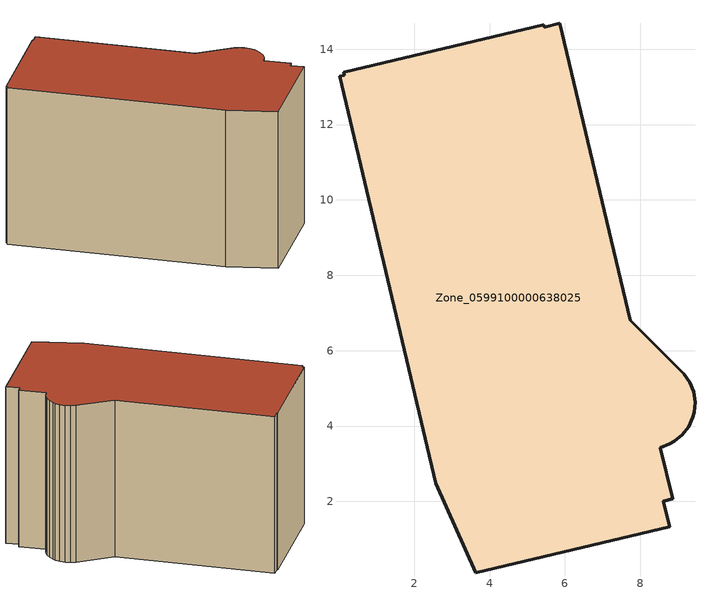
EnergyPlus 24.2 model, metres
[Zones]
Zone_0599100000638025
 floor ground (C_G): 3.63,0.11 2.57,2.49 0.02,13.28 0.15,13.31 0.13,13.39 5.44,14.64 5.46,14.59 5.86,14.69 7.73,6.81 9.16,5.39 9.31,5.16 9.41,4.91 9.45,4.64 9.43,4.37 9.4,4.23 9.28,3.98 9.12,3.77 8.91,3.59 8.79,3.52 8.53,3.43 8.86,2.07 8.62,2 8.79,1.32 z0
 wall outside (C_F): 8.62,2 8.86,2.07 8.53,3.43 8.79,3.52 8.91,3.59 9.12,3.77 9.28,3.98 9.4,4.23 9.43,4.37 9.45,4.64 9.41,4.91 9.31,5.16 9.16,5.39 7.73,6.81 5.86,14.69 5.46,14.59 5.44,14.64 0.13,13.39 0.15,13.31 0.02,13.28 2.57,2.49 3.63,0.11 8.79,1.32 8.62,2 z0:8.54
 roof outside (C_R): 8.79,1.32 8.62,2 8.86,2.07 8.53,3.43 8.79,3.52 8.91,3.59 9.12,3.77 9.28,3.98 9.4,4.23 9.43,4.37 9.45,4.64 9.41,4.91 9.31,5.16 9.16,5.39 7.73,6.81 5.86,14.69 5.46,14.59 5.44,14.64 0.13,13.39 0.15,13.31 0.02,13.28 2.57,2.49 3.63,0.11 z8.54
[BUILDING]
Pand.0599100000638025: North Axis=0; Terrain=City; Loads Convergence Tolerance Value=0.04; Temperature Convergence Tolerance Value=0.4; Solar Distribution=FullExterior; Maximum Number of Warmup Days=25; Minimum Number of Warmup Days=1
[Site:Location]
Rotterdam.The.Hague.AP_ZH_NLD Design_Conditions: Latitude=51.96; Longitude=4.45; Time Zone=1; Elevation=-4.5
[SITE:GROUNDTEMPERATURE:BUILDINGSURFACE]
18, 18, 18, 18, 18, 18, 18, 18, 18, 18, 18, 18
[MATERIAL] Thermal Absorptance=0.9; Solar Absorptance=0.7; Visible Absorptance=0.7
Name | Roughness | Thickness | Conductivity | Density | Specific Heat
G.D.1992-2005 | MediumSmooth | 0.15 | 0.06 | 540 | 1210
F.D.1992-2005 | Rough | 0.3 | 0.12 | 1920 | 840
R.D.1992-2005 | MediumRough | 0.2 | 0.08 | 1500 | 1000
[CONSTRUCTION]
C_G: G.D.1992-2005
C_F: F.D.1992-2005
C_R: R.D.1992-2005
[ZONE]
Zone_0599100000638025: Type=1; Multiplier=1; Ceiling Height=Autocalculate; Volume=Autocalculate; Floor Area=autocalculate; Part of Total Floor Area=Yes
[ZONEINFILTRATION:DESIGNFLOWRATE]
Infil_Zone_0599100000638025: Zone or ZoneList or Space or SpaceList=Zone_0599100000638025; Schedule=AlwaysOn; Design Flow Rate Calculation Method=Flow/Area; Flow Rate per Floor Area=0.0021; Constant Term Coefficient=1; Temperature Term Coefficient=0; Velocity Term Coefficient=0; Velocity Squared Term Coefficient=0
[HVACTEMPLATE:ZONE:IDEALLOADSAIRSYSTEM]
Zone_0599100000638025: Maximum Heating Supply Air Temperature=50; Minimum Cooling Supply Air Temperature=13; Maximum Heating Supply Air Humidity Ratio=0.0156; Minimum Cooling Supply Air Humidity Ratio=0.0077; Heating Limit=NoLimit; Cooling Limit=NoLimit; Dehumidification Control Type=ConstantSensibleHeatRatio; Cooling Sensible Heat Ratio=0.7; Dehumidification Setpoint=60; Humidification Control Type=None; Humidification Setpoint=30; Outdoor Air Method=None; Outdoor Air Flow Rate per Person=0.00944; Outdoor Air Flow Rate per Zone Floor Area=0; Outdoor Air Flow Rate per Zone=0; Demand Controlled Ventilation Type=None; Outdoor Air Economizer Type=NoEconomizer; Heat Recovery Type=None; Sensible Heat Recovery Effectiveness=0.7; Latent Heat Recovery Effectiveness=0.65
[ZONECONTROL:THERMOSTAT]
ThermostatControl_Zone_0599100000638025: Zone or ZoneList=Zone_0599100000638025; Control Type Schedule=DualSetpointControlType; Control 1=Thermostat_Zone_0599100000638025; Temperature Difference Between Cutout And Setpoint=0
[THERMOSTATSETPOINT:DUALSETPOINT]
Thermostat_Zone_0599100000638025: Heating Setpoint Temperature Schedule=HeatingSetpoint_Zone_0599100000638025; Cooling Setpoint Temperature Schedule=CoolingSetpoint_Zone_0599100000638025
[SCHEDULE:COMPACT]
HeatingSetpoint_Zone_0599100000638025: Through: 12/31, For: AllDays, Until: 24:00, 21
CoolingSetpoint_Zone_0599100000638025: Through: 12/31, For: AllDays, Until: 24:00, 24
DualSetpointControlType: Through: 12/31, For: AllDays, Until: 24:00, 4
AlwaysOn: Through: 12/31, For: AllDays, Until: 24:00, 1
